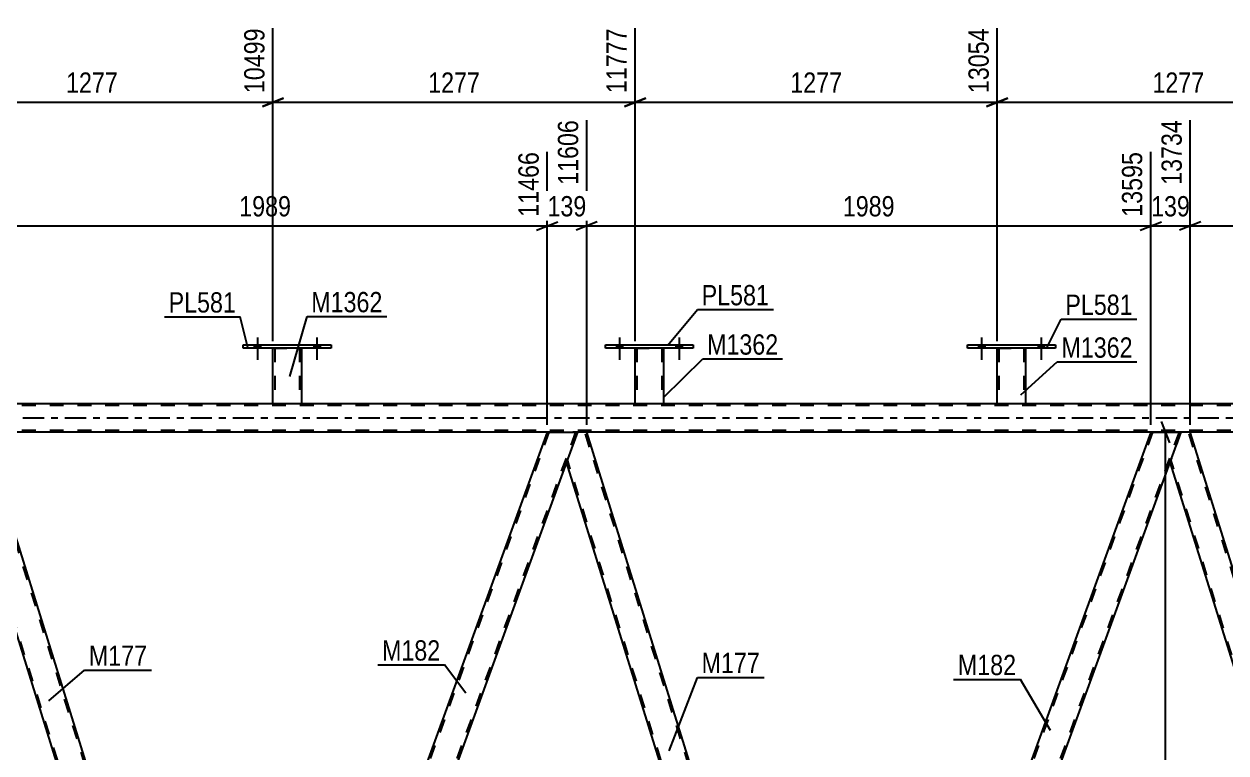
# Model space of a CAD drawing. Header units: millimetres. Extents: x -111 to 730, y -402 to 192.
# Drawn here: x 366.3 to 535.8, y -47.3 to 55.6 of the extents above; entities that cross this region are included whole.
import ezdxf

# ---------------------------------------------------------------- set-up
doc = ezdxf.new("R2010")
doc.units = ezdxf.units.MM
doc.linetypes.add('DXK_LINE_DOT2', pattern=[3.9198, 1.9599, -1.9599])
doc.linetypes.add('DXK_LINE_DOT3', pattern=[5.9187, 2.979, -0.9799, 0.9799, -0.9799])
doc.styles.add('Arial Narrow', font='ARIALN.TTF', dxfattribs={"height": 0.2})

# ---------------------------------------------------------------- blocks, each defined once
blk = doc.blocks.new('Part-192539618-2163 - 2095')
at = {"color": 7, "linetype": 'DXK_LINE_DOT2'}
for p, q in [((681.5, 1.76), (-18.61, 1.76)), ((405.37, 2), (401.37, 2)), ((456.45, 2), (452.45, 2)), ((507.53, 2), (503.53, 2)), ((681.5, -1.76), (-18.61, -1.76)), ((445.62, -2), (440.05, -2)), ((530.76, -2), (525.18, -2))]:
    blk.add_line(p, q, dxfattribs=at)
at = {"color": 2, "linetype": 'Continuous'}
for p, q in [((401.37, 2), (354.29, 2)), ((452.45, 2), (405.37, 2)), ((503.53, 2), (456.45, 2)), ((554.61, 2), (507.53, 2)), ((440.05, -2), (360.49, -2)), ((525.18, -2), (445.62, -2)), ((610.32, -2), (530.76, -2))]:
    blk.add_line(p, q, dxfattribs=at)
at = {"color": 7, "linetype": 'DXK_LINE_DOT3'}
blk.add_line((-18.61, 0), (681.5, 0), dxfattribs=at)
blk = doc.blocks.new('Part-192539618-10818 - 2095')
at = {"color": 2, "linetype": 'Continuous'}
for p, q in [((503.53, 2), (503.53, 9.84)), ((507.53, 9.84), (507.53, 2)), ((507.5, 2), (503.53, 2)), ((507.53, 2), (507.5, 2))]:
    blk.add_line(p, q, dxfattribs=at)
at = {"color": 7, "linetype": 'DXK_LINE_DOT2'}
for p, q in [((503.53, 9.84), (507.53, 9.84)), ((503.53, 9.84), (503.53, 9.84)), ((503.53, 9.84), (503.53, 9.84)), ((503.77, 9.84), (503.77, 2)), ((507.29, 9.84), (507.29, 2)), ((507.53, 9.84), (507.53, 9.84)), ((507.53, 9.84), (507.53, 9.84)), ((507.27, 2), (507.29, 2))]:
    blk.add_line(p, q, dxfattribs=at)
blk = doc.blocks.new('Part-192539618-2348 - 2095')
at = {"color": 2, "linetype": 'Continuous'}
for p, q in [((444.31, -2), (442.76, -6.25)), ((445.62, -2), (444.31, -2)), ((481.9, -118.4), (445.62, -2)), ((477.71, -118.4), (442.76, -6.25))]:
    blk.add_line(p, q, dxfattribs=at)
at = {"color": 7, "linetype": 'DXK_LINE_DOT2'}
for p, q in [((482.19, -120.12), (445.37, -2)), ((479.47, -123.22), (442.89, -5.88)), ((479.22, -123.22), (477.71, -118.4)), ((482.33, -119.75), (481.9, -118.4)), ((481.06, -123.22), (482.33, -119.75)), ((479.22, -123.22), (481.06, -123.22))]:
    blk.add_line(p, q, dxfattribs=at)
blk = doc.blocks.new('Bolt-192539618-10847 - 2095')
at = {"linetype": 'Continuous'}
for points in [[(449.81, 9.84), (450.69, 9.84), (450.69, 10.32), (449.81, 10.32)], [(458.21, 9.84), (459.09, 9.84), (459.09, 10.32), (458.21, 10.32)]]:
    blk.add_hatch(color=1, dxfattribs=at).paths.add_polyline_path(points)
at = {"color": 1, "linetype": 'Continuous'}
for p, q in [((449.81, 10.32), (449.81, 9.84)), ((450.25, 11.32), (450.25, 8.2)), ((450.69, 10.32), (450.69, 9.84)), ((458.21, 10.32), (458.21, 9.84)), ((458.65, 11.32), (458.65, 8.2)), ((459.09, 10.32), (459.09, 9.84))]:
    blk.add_line(p, q, dxfattribs=at)
blk = doc.blocks.new('Part-192539618-2245 - 2095')
at = {"color": 2, "linetype": 'Continuous'}
for p, q in [((359.17, -2), (357.62, -6.25)), ((360.49, -2), (359.17, -2)), ((397.19, -119.75), (360.49, -2)), ((357.62, -6.25), (394.08, -123.22)), ((397.19, -119.75), (396.92, -120.49)), ((396.92, -120.49), (395.93, -123.22))]:
    blk.add_line(p, q, dxfattribs=at)
at = {"color": 7, "linetype": 'DXK_LINE_DOT2'}
for p, q in [((397.06, -120.12), (360.24, -2)), ((394.34, -123.22), (357.76, -5.88)), ((397.17, -119.81), (396.92, -120.49)), ((395.93, -123.22), (394.08, -123.22))]:
    blk.add_line(p, q, dxfattribs=at)
blk = doc.blocks.new('Bolt-192539618-10844 - 2095')
at = {"linetype": 'Continuous'}
for points in [[(398.73, 9.84), (399.61, 9.84), (399.61, 10.32), (398.73, 10.32)], [(407.13, 9.84), (408.01, 9.84), (408.01, 10.32), (407.13, 10.32)]]:
    blk.add_hatch(color=1, dxfattribs=at).paths.add_polyline_path(points)
at = {"color": 1, "linetype": 'Continuous'}
for p, q in [((398.73, 10.32), (398.73, 9.84)), ((399.17, 11.32), (399.17, 8.2)), ((399.61, 10.32), (399.61, 9.84)), ((407.13, 10.32), (407.13, 9.84)), ((407.57, 11.32), (407.57, 8.2)), ((408.01, 10.32), (408.01, 9.84))]:
    blk.add_line(p, q, dxfattribs=at)
blk = doc.blocks.new('Part-192539618-10814 - 2095')
at = {"color": 2, "linetype": 'Continuous'}
for p, q in [((401.37, 2), (401.37, 9.84)), ((405.37, 9.84), (405.37, 2)), ((405.34, 2), (401.37, 2)), ((405.37, 2), (405.34, 2))]:
    blk.add_line(p, q, dxfattribs=at)
at = {"color": 7, "linetype": 'DXK_LINE_DOT2'}
for p, q in [((401.37, 9.84), (405.37, 9.84)), ((401.37, 9.84), (401.37, 9.84)), ((401.37, 9.84), (401.37, 9.84)), ((401.61, 9.84), (401.61, 2)), ((405.13, 9.84), (405.13, 2)), ((405.37, 9.84), (405.37, 9.84)), ((405.37, 9.84), (405.37, 9.84)), ((405.11, 2), (405.13, 2))]:
    blk.add_line(p, q, dxfattribs=at)
blk = doc.blocks.new('Part-192539618-2381 - 2095')
at = {"color": 2, "linetype": 'Continuous'}
for p, q in [((529.44, -2), (527.89, -6.25)), ((530.76, -2), (529.44, -2)), ((567.46, -119.75), (530.76, -2)), ((527.89, -6.25), (564.35, -123.22)), ((567.38, -119.97), (567.19, -120.49)), ((567.46, -119.75), (567.38, -119.97)), ((566.2, -123.22), (567.19, -120.49))]:
    blk.add_line(p, q, dxfattribs=at)
at = {"color": 7, "linetype": 'DXK_LINE_DOT2'}
for p, q in [((567.33, -120.12), (530.51, -2)), ((564.6, -123.22), (528.03, -5.88)), ((567.29, -120.21), (567.19, -120.49)), ((567.38, -119.97), (567.33, -120.12)), ((566.2, -123.22), (564.35, -123.22))]:
    blk.add_line(p, q, dxfattribs=at)
blk = doc.blocks.new('Part-192539618-2386 - 2095')
at = {"color": 7, "linetype": 'DXK_LINE_DOT2'}
for p, q in [((525.44, -2), (481.32, -123.22)), ((529.18, -2), (485.06, -123.22)), ((529.44, -2), (527.89, -6.25)), ((482.82, -118.4), (481.06, -123.22)), ((487.08, -118.4), (485.32, -123.22)), ((485.32, -123.22), (481.06, -123.22))]:
    blk.add_line(p, q, dxfattribs=at)
at = {"color": 2, "linetype": 'Continuous'}
for p, q in [((525.18, -2), (482.82, -118.4)), ((525.18, -2), (529.44, -2)), ((527.89, -6.25), (487.08, -118.4))]:
    blk.add_line(p, q, dxfattribs=at)
blk = doc.blocks.new('Part-192539618-2397 - 2095')
at = {"color": 7, "linetype": 'DXK_LINE_DOT2'}
for p, q in [((440.3, -2), (396.18, -123.22)), ((444.05, -2), (399.93, -123.22)), ((444.31, -2), (442.76, -6.25)), ((397.19, -119.75), (395.93, -123.22)), ((400.19, -123.22), (395.93, -123.22))]:
    blk.add_line(p, q, dxfattribs=at)
at = {"color": 2, "linetype": 'Continuous'}
for p, q in [((440.05, -2), (397.19, -119.75)), ((440.05, -2), (444.31, -2)), ((442.76, -6.25), (400.19, -123.22))]:
    blk.add_line(p, q, dxfattribs=at)
blk = doc.blocks.new('Part-192539618-10815 - 2095')
at = {"color": 2, "linetype": 'Continuous'}
for p, q in [((397.17, 9.84), (397.17, 10.32)), ((397.17, 10.32), (409.57, 10.32)), ((409.57, 10.32), (409.57, 9.84)), ((409.57, 9.84), (397.17, 9.84))]:
    blk.add_line(p, q, dxfattribs=at)
blk = doc.blocks.new('Part-192539618-10816 - 2095')
at = {"color": 2, "linetype": 'Continuous'}
for p, q in [((452.45, 2), (452.45, 9.84)), ((456.45, 9.84), (456.45, 2)), ((456.42, 2), (452.45, 2)), ((456.45, 2), (456.42, 2))]:
    blk.add_line(p, q, dxfattribs=at)
at = {"color": 7, "linetype": 'DXK_LINE_DOT2'}
for p, q in [((452.45, 9.84), (456.45, 9.84)), ((452.45, 9.84), (452.45, 9.84)), ((452.45, 9.84), (452.45, 9.84)), ((452.69, 9.84), (452.69, 2)), ((456.21, 9.84), (456.21, 2)), ((456.45, 9.84), (456.45, 9.84)), ((456.45, 9.84), (456.45, 9.84)), ((456.19, 2), (456.21, 2))]:
    blk.add_line(p, q, dxfattribs=at)
blk = doc.blocks.new('Part-192539618-10817 - 2095')
at = {"color": 2, "linetype": 'Continuous'}
for p, q in [((448.25, 9.84), (448.25, 10.32)), ((448.25, 10.32), (460.65, 10.32)), ((460.65, 10.32), (460.65, 9.84)), ((460.65, 9.84), (448.25, 9.84))]:
    blk.add_line(p, q, dxfattribs=at)
blk = doc.blocks.new('Part-192539618-10819 - 2095')
at = {"color": 2, "linetype": 'Continuous'}
for p, q in [((499.33, 9.84), (499.33, 10.32)), ((499.33, 10.32), (511.73, 10.32)), ((511.73, 10.32), (511.73, 9.84)), ((511.73, 9.84), (499.33, 9.84))]:
    blk.add_line(p, q, dxfattribs=at)
blk = doc.blocks.new('Bolt-192539618-10845 - 2095')
at = {"linetype": 'Continuous'}
for points in [[(398.73, 9.84), (399.61, 9.84), (399.61, 10.32), (398.73, 10.32)], [(407.13, 9.84), (408.01, 9.84), (408.01, 10.32), (407.13, 10.32)]]:
    blk.add_hatch(color=1, dxfattribs=at).paths.add_polyline_path(points)
at = {"color": 1, "linetype": 'Continuous'}
for p, q in [((398.73, 10.32), (398.73, 9.84)), ((399.17, 11.32), (399.17, 8.2)), ((399.61, 10.32), (399.61, 9.84)), ((407.13, 10.32), (407.13, 9.84)), ((407.57, 11.32), (407.57, 8.2)), ((408.01, 10.32), (408.01, 9.84))]:
    blk.add_line(p, q, dxfattribs=at)
blk = doc.blocks.new('Bolt-192539618-10846 - 2095')
at = {"linetype": 'Continuous'}
for points in [[(449.81, 9.84), (450.69, 9.84), (450.69, 10.32), (449.81, 10.32)], [(458.21, 9.84), (459.09, 9.84), (459.09, 10.32), (458.21, 10.32)]]:
    blk.add_hatch(color=1, dxfattribs=at).paths.add_polyline_path(points)
at = {"color": 1, "linetype": 'Continuous'}
for p, q in [((449.81, 10.32), (449.81, 9.84)), ((450.25, 11.32), (450.25, 8.2)), ((450.69, 10.32), (450.69, 9.84)), ((458.21, 10.32), (458.21, 9.84)), ((458.65, 11.32), (458.65, 8.2)), ((459.09, 10.32), (459.09, 9.84))]:
    blk.add_line(p, q, dxfattribs=at)
blk = doc.blocks.new('Bolt-192539618-10848 - 2095')
at = {"linetype": 'Continuous'}
for points in [[(500.89, 9.84), (501.77, 9.84), (501.77, 10.32), (500.89, 10.32)], [(509.29, 9.84), (510.17, 9.84), (510.17, 10.32), (509.29, 10.32)]]:
    blk.add_hatch(color=1, dxfattribs=at).paths.add_polyline_path(points)
at = {"color": 1, "linetype": 'Continuous'}
for p, q in [((500.89, 10.32), (500.89, 9.84)), ((501.33, 11.32), (501.33, 8.2)), ((501.77, 10.32), (501.77, 9.84)), ((509.29, 10.32), (509.29, 9.84)), ((509.73, 11.32), (509.73, 8.2)), ((510.17, 10.32), (510.17, 9.84))]:
    blk.add_line(p, q, dxfattribs=at)
blk = doc.blocks.new('Bolt-192539618-10849 - 2095')
at = {"linetype": 'Continuous'}
for points in [[(500.89, 9.84), (501.77, 9.84), (501.77, 10.32), (500.89, 10.32)], [(509.29, 9.84), (510.17, 9.84), (510.17, 10.32), (509.29, 10.32)]]:
    blk.add_hatch(color=1, dxfattribs=at).paths.add_polyline_path(points)
at = {"color": 1, "linetype": 'Continuous'}
for p, q in [((500.89, 10.32), (500.89, 9.84)), ((501.33, 11.32), (501.33, 8.2)), ((501.77, 10.32), (501.77, 9.84)), ((509.29, 10.32), (509.29, 9.84)), ((509.73, 11.32), (509.73, 8.2)), ((510.17, 10.32), (510.17, 9.84))]:
    blk.add_line(p, q, dxfattribs=at)
blk = doc.blocks.new('StraightDimension-192539618-2738 - 2095')
at = {"color": 7, "linetype": 'Continuous'}
for p, q in [((530.76, -1), (530.76, 42.01)), ((525.18, -1), (525.18, 37.51)), ((523.68, 26.47), (526.68, 27.67)), ((532.26, 27.67), (529.26, 26.47)), ((525.18, 27.07), (530.76, 27.07))]:
    blk.add_line(p, q, dxfattribs=at)
at = {"color": 0}
blk.add_wipeout([(531.31, 27.82), (531.31, 32.02), (524.63, 32.02), (524.63, 27.82)], dxfattribs=at)
at = {"color": 3, "style": 'Arial Narrow'}
blk.add_text('139', height=2.863, dxfattribs=at).set_placement((525.23, 28.42))
at = {"color": 0, "linetype": 'Continuous'}
blk.add_wipeout([(530.16, 42.61), (525.96, 42.61), (525.96, 32.27), (530.16, 32.27)], dxfattribs=at)
at = {"color": 3, "linetype": 'Continuous', "style": 'Arial Narrow'}
blk.add_text('13734', height=2.863, rotation=90.0002, dxfattribs=at).set_placement((529.56, 32.87))
blk = doc.blocks.new('StraightDimension-192539618-2714 - 2095')
at = {"color": 7, "linetype": 'Continuous'}
for p, q in [((445.62, -1), (445.62, 42.01)), ((525.18, -1), (525.18, 37.51)), ((447.12, 27.67), (444.12, 26.47)), ((523.68, 26.47), (526.68, 27.67)), ((445.62, 27.07), (525.18, 27.07))]:
    blk.add_line(p, q, dxfattribs=at)
at = {"color": 0, "linetype": 'Continuous'}
blk.add_wipeout([(524.58, 38.11), (520.38, 38.11), (520.38, 27.77), (524.58, 27.77)], dxfattribs=at)
at = {"color": 0}
blk.add_wipeout([(489.66, 27.82), (489.66, 32.02), (481.15, 32.02), (481.15, 27.82)], dxfattribs=at)
at = {"color": 3, "linetype": 'Continuous', "style": 'Arial Narrow'}
blk.add_text('13595', height=2.863, rotation=90.0002, dxfattribs=at).set_placement((523.98, 28.37))
at = {"color": 3, "style": 'Arial Narrow'}
blk.add_text('1989', height=2.863, dxfattribs=at).set_placement((481.75, 28.42))
blk = doc.blocks.new('StraightDimension-192539618-2666 - 2095')
at = {"color": 7, "linetype": 'Continuous'}
for p, q in [((360.49, -1), (360.49, 40.18)), ((440.05, -1), (440.05, 37.51)), ((361.99, 27.67), (358.99, 26.47)), ((438.55, 26.47), (441.55, 27.67)), ((360.49, 27.07), (440.05, 27.07))]:
    blk.add_line(p, q, dxfattribs=at)
at = {"color": 0, "linetype": 'Continuous'}
blk.add_wipeout([(439.45, 38.11), (435.25, 38.11), (435.25, 27.77), (439.45, 27.77)], dxfattribs=at)
at = {"color": 0}
blk.add_wipeout([(404.53, 27.82), (404.53, 32.02), (396.01, 32.02), (396.01, 27.82)], dxfattribs=at)
at = {"color": 3, "linetype": 'Continuous', "style": 'Arial Narrow'}
blk.add_text('11466', height=2.863, rotation=90.0002, dxfattribs=at).set_placement((438.85, 28.37))
at = {"color": 3, "style": 'Arial Narrow'}
blk.add_text('1989', height=2.863, dxfattribs=at).set_placement((396.61, 28.42))
blk = doc.blocks.new('StraightDimension-192539618-2690 - 2095')
at = {"color": 7, "linetype": 'Continuous'}
for p, q in [((445.62, -1), (445.62, 42.01)), ((440.05, -1), (440.05, 37.51)), ((438.55, 26.47), (441.55, 27.67)), ((447.12, 27.67), (444.12, 26.47)), ((440.05, 27.07), (445.62, 27.07))]:
    blk.add_line(p, q, dxfattribs=at)
at = {"color": 0}
blk.add_wipeout([(446.18, 27.82), (446.18, 32.02), (439.49, 32.02), (439.49, 27.82)], dxfattribs=at)
at = {"color": 3, "style": 'Arial Narrow'}
blk.add_text('139', height=2.863, dxfattribs=at).set_placement((440.09, 28.42))
at = {"color": 0, "linetype": 'Continuous'}
blk.add_wipeout([(445.02, 42.61), (440.82, 42.61), (440.82, 32.27), (445.02, 32.27)], dxfattribs=at)
at = {"color": 3, "linetype": 'Continuous', "style": 'Arial Narrow'}
blk.add_text('11606', height=2.863, rotation=90.0002, dxfattribs=at).set_placement((444.42, 32.87))
blk = doc.blocks.new('StraightDimension-192539618-2762 - 2095')
at = {"color": 7, "linetype": 'Continuous'}
for p, q in [((530.76, -1), (530.76, 42.01)), ((610.32, -1), (610.32, 37.51)), ((532.26, 27.67), (529.26, 26.47)), ((608.82, 26.47), (611.82, 27.67)), ((530.76, 27.07), (610.32, 27.07))]:
    blk.add_line(p, q, dxfattribs=at)
at = {"color": 0, "linetype": 'Continuous'}
blk.add_wipeout([(609.72, 38.11), (605.52, 38.11), (605.52, 27.77), (609.72, 27.77)], dxfattribs=at)
at = {"color": 0}
blk.add_wipeout([(574.79, 27.82), (574.79, 32.02), (566.28, 32.02), (566.28, 27.82)], dxfattribs=at)
at = {"color": 3, "linetype": 'Continuous', "style": 'Arial Narrow'}
blk.add_text('15723', height=2.863, rotation=90.0002, dxfattribs=at).set_placement((609.12, 28.37))
at = {"color": 3, "style": 'Arial Narrow'}
blk.add_text('1989', height=2.863, dxfattribs=at).set_placement((566.88, 28.42))
blk = doc.blocks.new('StraightDimension-192539618-2871 - 2095')
at = {"color": 7, "linetype": 'Continuous'}
for p, q in [((527.88, -3.5), (526.68, -0.5)), ((609.32, -2), (524.43, -2)), ((527.28, -123.22), (527.28, -2)), ((526.68, -121.72), (527.88, -124.72)), ((565.2, -123.22), (524.43, -123.22))]:
    blk.add_line(p, q, dxfattribs=at)
at = {"color": 0}
blk.add_wipeout([(526.53, -58.35), (522.33, -58.35), (522.33, -66.87), (526.53, -66.87)], dxfattribs=at)
at = {"color": 3, "style": 'Arial Narrow'}
blk.add_text('3031', height=2.863, rotation=90.0002, dxfattribs=at).set_placement((525.93, -66.27))
blk = doc.blocks.new('StraightDimension-192539618-35061 - 2095')
at = {"color": 7, "linetype": 'Continuous'}
for p, q in [((503.53, 10.84), (503.53, 54.95)), ((554.61, 10.84), (554.61, 54.95)), ((505.03, 45.11), (502.03, 43.91)), ((503.53, 44.51), (554.61, 44.51)), ((553.11, 43.91), (556.11, 45.11))]:
    blk.add_line(p, q, dxfattribs=at)
at = {"color": 0, "linetype": 'Continuous'}
blk.add_wipeout([(554.01, 55.55), (549.81, 55.55), (549.81, 45.21), (554.01, 45.21)], dxfattribs=at)
at = {"color": 0}
blk.add_wipeout([(533.33, 45.26), (533.33, 49.46), (524.82, 49.46), (524.82, 45.26)], dxfattribs=at)
at = {"color": 3, "linetype": 'Continuous', "style": 'Arial Narrow'}
blk.add_text('14331', height=2.863, rotation=90.0002, dxfattribs=at).set_placement((553.41, 45.81))
at = {"color": 3, "style": 'Arial Narrow'}
blk.add_text('1277', height=2.863, dxfattribs=at).set_placement((525.42, 45.86))
blk = doc.blocks.new('StraightDimension-192539618-35062 - 2095')
at = {"color": 7, "linetype": 'Continuous'}
for p, q in [((452.45, 10.84), (452.45, 54.95)), ((503.53, 10.84), (503.53, 54.95)), ((453.95, 45.11), (450.95, 43.91)), ((452.45, 44.51), (503.53, 44.51)), ((502.03, 43.91), (505.03, 45.11))]:
    blk.add_line(p, q, dxfattribs=at)
at = {"color": 0, "linetype": 'Continuous'}
blk.add_wipeout([(502.93, 55.55), (498.73, 55.55), (498.73, 45.21), (502.93, 45.21)], dxfattribs=at)
at = {"color": 0}
blk.add_wipeout([(482.25, 45.26), (482.25, 49.46), (473.74, 49.46), (473.74, 45.26)], dxfattribs=at)
at = {"color": 3, "linetype": 'Continuous', "style": 'Arial Narrow'}
blk.add_text('13054', height=2.863, rotation=90.0002, dxfattribs=at).set_placement((502.33, 45.81))
at = {"color": 3, "style": 'Arial Narrow'}
blk.add_text('1277', height=2.863, dxfattribs=at).set_placement((474.34, 45.86))
blk = doc.blocks.new('StraightDimension-192539618-35063 - 2095')
at = {"color": 7, "linetype": 'Continuous'}
for p, q in [((401.37, 10.84), (401.37, 54.95)), ((452.45, 10.84), (452.45, 54.95)), ((402.87, 45.11), (399.87, 43.91)), ((401.37, 44.51), (452.45, 44.51)), ((450.95, 43.91), (453.95, 45.11))]:
    blk.add_line(p, q, dxfattribs=at)
at = {"color": 0, "linetype": 'Continuous'}
blk.add_wipeout([(451.85, 55.55), (447.65, 55.55), (447.65, 45.21), (451.85, 45.21)], dxfattribs=at)
at = {"color": 0}
blk.add_wipeout([(431.17, 45.26), (431.17, 49.46), (422.66, 49.46), (422.66, 45.26)], dxfattribs=at)
at = {"color": 3, "linetype": 'Continuous', "style": 'Arial Narrow'}
blk.add_text('11777', height=2.863, rotation=90.0002, dxfattribs=at).set_placement((451.25, 45.81))
at = {"color": 3, "style": 'Arial Narrow'}
blk.add_text('1277', height=2.863, dxfattribs=at).set_placement((423.26, 45.86))
blk = doc.blocks.new('StraightDimension-192539618-35064 - 2095')
at = {"color": 7, "linetype": 'Continuous'}
for p, q in [((401.37, 10.84), (401.37, 54.95)), ((350.29, 10.84), (350.29, 53.12)), ((351.79, 45.11), (348.79, 43.91)), ((350.29, 44.51), (401.37, 44.51)), ((399.87, 43.91), (402.87, 45.11))]:
    blk.add_line(p, q, dxfattribs=at)
at = {"color": 0, "linetype": 'Continuous'}
blk.add_wipeout([(400.77, 55.55), (396.57, 55.55), (396.57, 45.21), (400.77, 45.21)], dxfattribs=at)
at = {"color": 0}
blk.add_wipeout([(380.09, 45.26), (380.09, 49.46), (371.58, 49.46), (371.58, 45.26)], dxfattribs=at)
at = {"color": 3, "linetype": 'Continuous', "style": 'Arial Narrow'}
blk.add_text('10499', height=2.863, rotation=90.0002, dxfattribs=at).set_placement((400.17, 45.81))
at = {"color": 3, "style": 'Arial Narrow'}
blk.add_text('1277', height=2.863, dxfattribs=at).set_placement((372.18, 45.86))
blk = doc.blocks.new('Mark-192539618-2241 - 2095')
at = {"color": 0}
blk.add_wipeout([(383.62, -34.97), (383.62, -31.97), (375.4, -31.97), (375.4, -34.97)], dxfattribs=at)
blk.add_wipeout([(383.62, -34.97), (383.62, -31.97), (375.4, -31.97), (375.4, -34.97)], dxfattribs=at)
at = {"color": 30, "linetype": 'Continuous'}
for p, q in [((369.73, -39.92), (374.8, -35.57)), ((374.8, -35.57), (384.22, -35.57))]:
    blk.add_line(p, q, dxfattribs=at)
at = {"color": 3, "style": 'Arial Narrow'}
blk.add_text('M177', height=2.863, dxfattribs=at).set_placement((375.4, -34.97))
blk = doc.blocks.new('Mark-192539618-35617 - 2095')
at = {"color": 0}
blk.add_wipeout([(522.64, 14.53), (522.64, 17.53), (513.14, 17.53), (513.14, 14.53)], dxfattribs=at)
blk.add_wipeout([(522.64, 14.53), (522.64, 17.53), (513.14, 17.53), (513.14, 14.53)], dxfattribs=at)
at = {"color": 30, "linetype": 'Continuous'}
for p, q in [((510.53, 9.87), (512.54, 13.93)), ((512.54, 13.93), (523.24, 13.93))]:
    blk.add_line(p, q, dxfattribs=at)
at = {"color": 3, "style": 'Arial Narrow'}
blk.add_text('PL581', height=2.863, dxfattribs=at).set_placement((513.14, 14.53))
blk = doc.blocks.new('Mark-192539618-2382 - 2095')
at = {"color": 0}
blk.add_wipeout([(506.2, -36.28), (506.2, -33.28), (497.98, -33.28), (497.98, -36.28)], dxfattribs=at)
blk.add_wipeout([(506.2, -36.28), (506.2, -33.28), (497.98, -33.28), (497.98, -36.28)], dxfattribs=at)
at = {"color": 30, "linetype": 'Continuous'}
for p in [(497.38, -36.88), (511.02, -44.09)]:
    blk.add_line(p, (506.8, -36.88), dxfattribs=at)
at = {"color": 3, "style": 'Arial Narrow'}
blk.add_text('M182', height=2.863, dxfattribs=at).set_placement((497.98, -36.28))
blk = doc.blocks.new('Mark-192539618-2344 - 2095')
at = {"color": 0}
blk.add_wipeout([(470.06, -36), (470.06, -33), (461.83, -33), (461.83, -36)], dxfattribs=at)
blk.add_wipeout([(470.06, -36), (470.06, -33), (461.83, -33), (461.83, -36)], dxfattribs=at)
at = {"color": 30, "linetype": 'Continuous'}
for p, q in [((457.26, -46.98), (461.23, -36.6)), ((461.23, -36.6), (470.66, -36.6))]:
    blk.add_line(p, q, dxfattribs=at)
at = {"color": 3, "style": 'Arial Narrow'}
blk.add_text('M177', height=2.863, dxfattribs=at).set_placement((461.83, -36))
blk = doc.blocks.new('Mark-192539618-2393 - 2095')
at = {"color": 0}
blk.add_wipeout([(424.97, -34.23), (424.97, -31.23), (416.75, -31.23), (416.75, -34.23)], dxfattribs=at)
blk.add_wipeout([(424.97, -34.23), (424.97, -31.23), (416.75, -31.23), (416.75, -34.23)], dxfattribs=at)
at = {"color": 30, "linetype": 'Continuous'}
for p in [(416.15, -34.83), (428.58, -38.82)]:
    blk.add_line(p, (425.57, -34.83), dxfattribs=at)
at = {"color": 3, "style": 'Arial Narrow'}
blk.add_text('M182', height=2.863, dxfattribs=at).set_placement((416.75, -34.23))
blk = doc.blocks.new('Mark-192539618-35578 - 2095')
at = {"color": 0}
blk.add_wipeout([(416.82, 14.9), (416.82, 17.9), (406.77, 17.9), (406.77, 14.9)], dxfattribs=at)
blk.add_wipeout([(416.82, 14.9), (416.82, 17.9), (406.77, 17.9), (406.77, 14.9)], dxfattribs=at)
at = {"color": 30, "linetype": 'Continuous'}
for p, q in [((403.73, 5.83), (406.17, 14.3)), ((406.17, 14.3), (417.42, 14.3))]:
    blk.add_line(p, q, dxfattribs=at)
at = {"color": 3, "style": 'Arial Narrow'}
blk.add_text('M1362', height=2.863, dxfattribs=at).set_placement((406.77, 14.9))
blk = doc.blocks.new('Mark-192539618-35581 - 2095')
at = {"color": 0}
blk.add_wipeout([(396.16, 14.86), (396.16, 17.86), (386.65, 17.86), (386.65, 14.86)], dxfattribs=at)
blk.add_wipeout([(396.16, 14.86), (396.16, 17.86), (386.65, 17.86), (386.65, 14.86)], dxfattribs=at)
at = {"color": 30, "linetype": 'Continuous'}
for p in [(386.05, 14.26), (397.84, 9.93)]:
    blk.add_line(p, (396.76, 14.26), dxfattribs=at)
at = {"color": 3, "style": 'Arial Narrow'}
blk.add_text('PL581', height=2.863, dxfattribs=at).set_placement((386.65, 14.86))
blk = doc.blocks.new('Mark-192539618-35593 - 2095')
at = {"color": 0}
blk.add_wipeout([(472.66, 8.92), (472.66, 11.92), (462.6, 11.92), (462.6, 8.92)], dxfattribs=at)
blk.add_wipeout([(472.66, 8.92), (472.66, 11.92), (462.6, 11.92), (462.6, 8.92)], dxfattribs=at)
at = {"color": 30, "linetype": 'Continuous'}
for p, q in [((456.45, 2.89), (462, 8.32)), ((462, 8.32), (473.26, 8.32))]:
    blk.add_line(p, q, dxfattribs=at)
at = {"color": 3, "style": 'Arial Narrow'}
blk.add_text('M1362', height=2.863, dxfattribs=at).set_placement((462.6, 8.92))
blk = doc.blocks.new('Mark-192539618-35596 - 2095')
at = {"color": 0}
blk.add_wipeout([(471.35, 15.88), (471.35, 18.88), (461.84, 18.88), (461.84, 15.88)], dxfattribs=at)
blk.add_wipeout([(471.35, 15.88), (471.35, 18.88), (461.84, 18.88), (461.84, 15.88)], dxfattribs=at)
at = {"color": 30, "linetype": 'Continuous'}
for p, q in [((457.05, 10.25), (461.24, 15.28)), ((461.24, 15.28), (471.95, 15.28))]:
    blk.add_line(p, q, dxfattribs=at)
at = {"color": 3, "style": 'Arial Narrow'}
blk.add_text('PL581', height=2.863, dxfattribs=at).set_placement((461.84, 15.88))
blk = doc.blocks.new('Mark-192539618-35614 - 2095')
at = {"color": 0}
blk.add_wipeout([(522.64, 8.49), (522.64, 11.49), (512.59, 11.49), (512.59, 8.49)], dxfattribs=at)
blk.add_wipeout([(522.64, 8.49), (522.64, 11.49), (512.59, 11.49), (512.59, 8.49)], dxfattribs=at)
at = {"color": 30, "linetype": 'Continuous'}
for p, q in [((506.86, 3.27), (511.99, 7.89)), ((511.99, 7.89), (523.24, 7.89))]:
    blk.add_line(p, q, dxfattribs=at)
at = {"color": 3, "style": 'Arial Narrow'}
blk.add_text('M1362', height=2.863, dxfattribs=at).set_placement((512.59, 8.49))

msp = doc.modelspace()

# ---------------------------------------------------------------- block references
for name in ['Part-192539618-10815 - 2095', 'Bolt-192539618-10844 - 2095', 'Bolt-192539618-10845 - 2095', 'Part-192539618-10817 - 2095', 'Bolt-192539618-10847 - 2095', 'Bolt-192539618-10846 - 2095', 'Part-192539618-10819 - 2095', 'Bolt-192539618-10848 - 2095', 'Bolt-192539618-10849 - 2095', 'Part-192539618-10814 - 2095', 'Part-192539618-10816 - 2095', 'Part-192539618-10818 - 2095', 'Part-192539618-2163 - 2095', 'Part-192539618-2245 - 2095', 'Part-192539618-2397 - 2095', 'Part-192539618-2348 - 2095', 'Part-192539618-2386 - 2095', 'Part-192539618-2381 - 2095']:
    msp.add_blockref(name, (0, 0))

# ---------------------------------------------------------------- next in the draw order: block references
for name in ['StraightDimension-192539618-2738 - 2095', 'StraightDimension-192539618-2666 - 2095', 'Mark-192539618-2241 - 2095', 'Mark-192539618-2393 - 2095', 'Mark-192539618-2344 - 2095', 'Mark-192539618-2382 - 2095']:
    msp.add_blockref(name, (0, 0))

# ---------------------------------------------------------------- next in the draw order: block references
for name in ['StraightDimension-192539618-2714 - 2095', 'StraightDimension-192539618-2762 - 2095']:
    msp.add_blockref(name, (0, 0))

# ---------------------------------------------------------------- next in the draw order: block references
for name in ['StraightDimension-192539618-35061 - 2095', 'StraightDimension-192539618-2690 - 2095', 'StraightDimension-192539618-2871 - 2095']:
    msp.add_blockref(name, (0, 0))

# ---------------------------------------------------------------- next in the draw order: block references
for name in ['StraightDimension-192539618-35062 - 2095', 'Mark-192539618-35617 - 2095']:
    msp.add_blockref(name, (0, 0))

# ---------------------------------------------------------------- next in the draw order: block references
for name in ['StraightDimension-192539618-35063 - 2095', 'Mark-192539618-35593 - 2095', 'Mark-192539618-35614 - 2095']:
    msp.add_blockref(name, (0, 0))

# ---------------------------------------------------------------- next in the draw order: block references
for name in ['StraightDimension-192539618-35064 - 2095', 'Mark-192539618-35596 - 2095', 'Mark-192539618-35578 - 2095']:
    msp.add_blockref(name, (0, 0))

# ---------------------------------------------------------------- next in the draw order: block references
msp.add_blockref('Mark-192539618-35581 - 2095', (0, 0))

doc.saveas('drawing.dxf')
